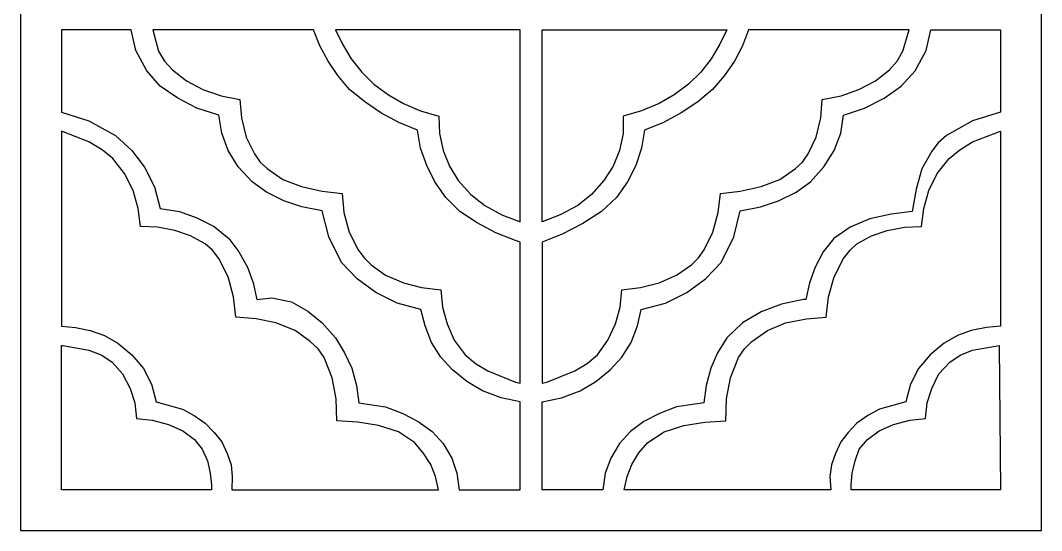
# Model space of a CAD drawing. Header units: centimetres. Extents: x 11.7 to 32.8, y 1.7 to 11.9.
# Drawn here: x 22.69 to 32.81, y 1.74 to 6.79 of the extents above; entities that cross this region are included whole.
import ezdxf

# ---------------------------------------------------------------- set-up
doc = ezdxf.new("R2010")
doc.units = ezdxf.units.CM
doc.header["$MEASUREMENT"] = 0

msp = doc.modelspace()

# ---------------------------------------------------------------- linework, layer by layer
at = {"color": 242}
for points, knots in [([(22.6864, 11.85881), (22.6864, 11.85881), (32.809, 11.85881), (32.809, 11.85881), (32.809, 11.85881), (32.809, 11.85881), (32.809, 1.73621), (32.809, 1.73621), (32.809, 1.73621), (32.809, 1.73621), (22.6864, 1.73621), (22.6864, 1.73621), (22.6864, 1.73621), (22.6864, 1.73621), (22.6864, 11.85881), (22.6864, 11.85881)], [0, 0, 0, 0, 0.2, 0.2, 0.2, 0.2, 0.4, 0.4, 0.4, 0.4, 0.6, 0.6, 0.6, 0.6, 1, 1, 1, 1]), ([(23.78556, 6.70258), (23.78556, 6.70258), (23.83158, 6.49536), (23.83158, 6.49536), (23.83158, 6.49536), (23.83158, 6.49536), (23.94093, 6.29398), (23.94093, 6.29398), (23.94093, 6.29398), (23.94093, 6.29398), (24.07327, 6.14437), (24.07327, 6.14437), (24.07327, 6.14437), (24.07327, 6.14437), (24.24594, 6.0235), (24.24594, 6.0235), (24.24594, 6.0235), (24.24594, 6.0235), (24.43586, 5.92565), (24.43586, 5.92565), (24.43586, 5.92565), (24.43586, 5.92565), (24.65451, 5.8566), (24.65451, 5.8566), (24.65451, 5.8566), (24.65451, 5.8566), (24.68329, 5.67818), (24.68329, 5.67818), (24.68329, 5.67818), (24.68329, 5.67818), (24.7466, 5.50559), (24.7466, 5.50559), (24.7466, 5.50559), (24.7466, 5.50559), (24.84445, 5.34445), (24.84445, 5.34445), (24.84445, 5.34445), (24.84445, 5.34445), (24.98252, 5.1948), (24.98252, 5.1948), (24.98252, 5.1948), (24.98252, 5.1948), (25.12639, 5.09125), (25.12639, 5.09125), (25.12639, 5.09125), (25.12639, 5.09125), (25.29904, 5.00492), (25.29904, 5.00492), (25.29904, 5.00492), (25.29904, 5.00492), (25.47747, 4.94737), (25.47747, 4.94737), (25.47747, 4.94737), (25.47747, 4.94737), (25.67884, 4.90708), (25.67884, 4.90708), (25.67884, 4.90708), (25.67884, 4.90708), (25.74215, 4.6481), (25.74215, 4.6481), (25.74215, 4.6481), (25.74215, 4.6481), (25.86878, 4.39487), (25.86878, 4.39487), (25.86878, 4.39487), (25.86878, 4.39487), (26.02414, 4.23374), (26.02414, 4.23374), (26.02414, 4.23374), (26.02414, 4.23374), (26.20831, 4.09566), (26.20831, 4.09566), (26.20831, 4.09566), (26.20831, 4.09566), (26.42124, 3.99204), (26.42124, 3.99204), (26.42124, 3.99204), (26.42124, 3.99204), (26.65718, 3.92877), (26.65718, 3.92877), (26.65718, 3.92877), (26.65718, 3.92877), (26.69749, 3.76762), (26.69749, 3.76762), (26.69749, 3.76762), (26.69749, 3.76762), (26.76078, 3.60074), (26.76078, 3.60074), (26.76078, 3.60074), (26.76078, 3.60074), (26.85286, 3.45688), (26.85286, 3.45688), (26.85286, 3.45688), (26.85286, 3.45688), (26.96792, 3.33031), (26.96792, 3.33031), (26.96792, 3.33031), (26.96792, 3.33031), (27.11178, 3.21518), (27.11178, 3.21518), (27.11178, 3.21518), (27.11178, 3.21518), (27.26716, 3.12308), (27.26716, 3.12308), (27.26716, 3.12308), (27.26716, 3.12308), (27.45132, 3.05405), (27.45132, 3.05405), (27.45132, 3.05405), (27.45132, 3.05405), (27.64125, 3.01379), (27.64125, 3.01379), (27.64125, 3.01379), (27.64125, 3.01379), (27.64125, 2.13903), (27.64125, 2.13903), (27.64125, 2.13903), (27.64125, 2.13903), (27.03698, 2.13903), (27.03698, 2.13903), (27.03698, 2.13903), (27.03698, 2.13903), (27.01398, 2.3059), (27.01398, 2.3059), (27.01398, 2.3059), (27.01398, 2.3059), (26.96215, 2.45557), (26.96215, 2.45557), (26.96215, 2.45557), (26.96215, 2.45557), (26.87584, 2.59943), (26.87584, 2.59943), (26.87584, 2.59943), (26.87584, 2.59943), (26.76654, 2.72025), (26.76654, 2.72025), (26.76654, 2.72025), (26.76654, 2.72025), (26.62837, 2.81813), (26.62837, 2.81813), (26.62837, 2.81813), (26.62837, 2.81813), (26.47875, 2.8987), (26.47875, 2.8987), (26.47875, 2.8987), (26.47875, 2.8987), (26.30611, 2.96195), (26.30611, 2.96195), (26.30611, 2.96195), (26.30611, 2.96195), (26.12774, 2.99074), (26.12774, 2.99074), (26.12774, 2.99074), (26.12774, 2.99074), (26.04145, 3.00226), (26.04145, 3.00226), (26.04145, 3.00226), (26.04145, 3.00226), (26.01843, 3.17492), (26.01843, 3.17492), (26.01843, 3.17492), (26.01843, 3.17492), (25.97238, 3.34753), (25.97238, 3.34753), (25.97238, 3.34753), (25.97238, 3.34753), (25.89756, 3.49719), (25.89756, 3.49719), (25.89756, 3.49719), (25.89756, 3.49719), (25.81123, 3.64681), (25.81123, 3.64681), (25.81123, 3.64681), (25.81123, 3.64681), (25.67884, 3.79641), (25.67884, 3.79641), (25.67884, 3.79641), (25.67884, 3.79641), (25.53501, 3.91148), (25.53501, 3.91148), (25.53501, 3.91148), (25.53501, 3.91148), (25.37388, 4.00356), (25.37388, 4.00356), (25.37388, 4.00356), (25.37388, 4.00356), (25.17819, 4.04388), (25.17819, 4.04388), (25.17819, 4.04388), (25.17819, 4.04388), (25.02857, 4.02659), (25.02857, 4.02659), (25.02857, 4.02659), (25.02857, 4.02659), (24.99407, 4.19348), (24.99407, 4.19348), (24.99407, 4.19348), (24.99407, 4.19348), (24.93649, 4.34885), (24.93649, 4.34885), (24.93649, 4.34885), (24.93649, 4.34885), (24.8502, 4.49849), (24.8502, 4.49849), (24.8502, 4.49849), (24.8502, 4.49849), (24.75236, 4.63083), (24.75236, 4.63083), (24.75236, 4.63083), (24.75236, 4.63083), (24.6085, 4.75169), (24.6085, 4.75169), (24.6085, 4.75169), (24.6085, 4.75169), (24.43586, 4.83801), (24.43586, 4.83801), (24.43586, 4.83801), (24.43586, 4.83801), (24.26321, 4.90133), (24.26321, 4.90133), (24.26321, 4.90133), (24.26321, 4.90133), (24.07327, 4.93011), (24.07327, 4.93011), (24.07327, 4.93011), (24.07327, 4.93011), (24.01574, 5.14302), (24.01574, 5.14302), (24.01574, 5.14302), (24.01574, 5.14302), (23.91791, 5.33871), (23.91791, 5.33871), (23.91791, 5.33871), (23.91791, 5.33871), (23.79132, 5.50559), (23.79132, 5.50559), (23.79132, 5.50559), (23.79132, 5.50559), (23.63021, 5.65521), (23.63021, 5.65521), (23.63021, 5.65521), (23.63021, 5.65521), (23.36546, 5.79905), (23.36546, 5.79905), (23.36546, 5.79905), (23.36546, 5.79905), (23.09496, 5.88537), (23.09496, 5.88537), (23.09496, 5.88537), (23.09496, 5.88537), (23.09496, 6.70258), (23.09496, 6.70258), (23.09496, 6.70258), (23.09496, 6.70258), (23.78556, 6.70258), (23.78556, 6.70258)], [0, 0, 0, 0, 0.01538462, 0.01538462, 0.01538462, 0.01538462, 0.03076923, 0.03076923, 0.03076923, 0.03076923, 0.04615385, 0.04615385, 0.04615385, 0.04615385, 0.06153846, 0.06153846, 0.06153846, 0.06153846, 0.07692308, 0.07692308, 0.07692308, 0.07692308, 0.09230769, 0.09230769, 0.09230769, 0.09230769, 0.10769231, 0.10769231, 0.10769231, 0.10769231, 0.12307692, 0.12307692, 0.12307692, 0.12307692, 0.13846154, 0.13846154, 0.13846154, 0.13846154, 0.15384615, 0.15384615, 0.15384615, 0.15384615, 0.16923077, 0.16923077, 0.16923077, 0.16923077, 0.18461538, 0.18461538, 0.18461538, 0.18461538, 0.2, 0.2, 0.2, 0.2, 0.21538462, 0.21538462, 0.21538462, 0.21538462, 0.23076923, 0.23076923, 0.23076923, 0.23076923, 0.24615385, 0.24615385, 0.24615385, 0.24615385, 0.26153846, 0.26153846, 0.26153846, 0.26153846, 0.27692308, 0.27692308, 0.27692308, 0.27692308, 0.29230769, 0.29230769, 0.29230769, 0.29230769, 0.30769231, 0.30769231, 0.30769231, 0.30769231, 0.32307692, 0.32307692, 0.32307692, 0.32307692, 0.33846154, 0.33846154, 0.33846154, 0.33846154, 0.35384615, 0.35384615, 0.35384615, 0.35384615, 0.36923077, 0.36923077, 0.36923077, 0.36923077, 0.38461538, 0.38461538, 0.38461538, 0.38461538, 0.4, 0.4, 0.4, 0.4, 0.41538462, 0.41538462, 0.41538462, 0.41538462, 0.43076923, 0.43076923, 0.43076923, 0.43076923, 0.44615385, 0.44615385, 0.44615385, 0.44615385, 0.46153846, 0.46153846, 0.46153846, 0.46153846, 0.47692308, 0.47692308, 0.47692308, 0.47692308, 0.49230769, 0.49230769, 0.49230769, 0.49230769, 0.50769231, 0.50769231, 0.50769231, 0.50769231, 0.52307692, 0.52307692, 0.52307692, 0.52307692, 0.53846154, 0.53846154, 0.53846154, 0.53846154, 0.55384615, 0.55384615, 0.55384615, 0.55384615, 0.56923077, 0.56923077, 0.56923077, 0.56923077, 0.58461538, 0.58461538, 0.58461538, 0.58461538, 0.6, 0.6, 0.6, 0.6, 0.61538462, 0.61538462, 0.61538462, 0.61538462, 0.63076923, 0.63076923, 0.63076923, 0.63076923, 0.64615385, 0.64615385, 0.64615385, 0.64615385, 0.66153846, 0.66153846, 0.66153846, 0.66153846, 0.67692308, 0.67692308, 0.67692308, 0.67692308, 0.69230769, 0.69230769, 0.69230769, 0.69230769, 0.70769231, 0.70769231, 0.70769231, 0.70769231, 0.72307692, 0.72307692, 0.72307692, 0.72307692, 0.73846154, 0.73846154, 0.73846154, 0.73846154, 0.75384615, 0.75384615, 0.75384615, 0.75384615, 0.76923077, 0.76923077, 0.76923077, 0.76923077, 0.78461538, 0.78461538, 0.78461538, 0.78461538, 0.8, 0.8, 0.8, 0.8, 0.81538462, 0.81538462, 0.81538462, 0.81538462, 0.83076923, 0.83076923, 0.83076923, 0.83076923, 0.84615385, 0.84615385, 0.84615385, 0.84615385, 0.86153846, 0.86153846, 0.86153846, 0.86153846, 0.87692308, 0.87692308, 0.87692308, 0.87692308, 0.89230769, 0.89230769, 0.89230769, 0.89230769, 0.90769231, 0.90769231, 0.90769231, 0.90769231, 0.92307692, 0.92307692, 0.92307692, 0.92307692, 0.93846154, 0.93846154, 0.93846154, 0.93846154, 0.95384615, 0.95384615, 0.95384615, 0.95384615, 0.96923077, 0.96923077, 0.96923077, 0.96923077, 1, 1, 1, 1]), ([(23.99848, 6.70258), (23.99848, 6.70258), (25.59252, 6.70258), (25.59252, 6.70258), (25.59252, 6.70258), (25.59252, 6.70258), (25.65586, 6.54144), (25.65586, 6.54144), (25.65586, 6.54144), (25.65586, 6.54144), (25.73642, 6.39182), (25.73642, 6.39182), (25.73642, 6.39182), (25.73642, 6.39182), (25.83422, 6.2479), (25.83422, 6.2479), (25.83422, 6.2479), (25.83422, 6.2479), (25.94936, 6.10983), (25.94936, 6.10983), (25.94936, 6.10983), (25.94936, 6.10983), (26.09897, 5.98897), (26.09897, 5.98897), (26.09897, 5.98897), (26.09897, 5.98897), (26.26011, 5.87962), (26.26011, 5.87962), (26.26011, 5.87962), (26.26011, 5.87962), (26.43851, 5.7818), (26.43851, 5.7818), (26.43851, 5.7818), (26.43851, 5.7818), (26.62265, 5.70699), (26.62265, 5.70699), (26.62265, 5.70699), (26.62265, 5.70699), (26.65142, 5.52857), (26.65142, 5.52857), (26.65142, 5.52857), (26.65142, 5.52857), (26.71469, 5.35593), (26.71469, 5.35593), (26.71469, 5.35593), (26.71469, 5.35593), (26.79529, 5.1948), (26.79529, 5.1948), (26.79529, 5.1948), (26.79529, 5.1948), (26.90461, 5.03941), (26.90461, 5.03941), (26.90461, 5.03941), (26.90461, 5.03941), (27.04272, 4.90133), (27.04272, 4.90133), (27.04272, 4.90133), (27.04272, 4.90133), (27.21537, 4.78623), (27.21537, 4.78623), (27.21537, 4.78623), (27.21537, 4.78623), (27.39953, 4.68841), (27.39953, 4.68841), (27.39953, 4.68841), (27.39953, 4.68841), (27.59517, 4.61361), (27.59517, 4.61361), (27.59517, 4.61361), (27.59517, 4.61361), (27.64125, 4.59631), (27.64125, 4.59631), (27.64125, 4.59631), (27.64125, 4.59631), (27.64125, 3.1979), (27.64125, 3.1979), (27.64125, 3.1979), (27.64125, 3.1979), (27.59517, 3.20943), (27.59517, 3.20943), (27.59517, 3.20943), (27.59517, 3.20943), (27.31898, 3.31877), (27.31898, 3.31877), (27.31898, 3.31877), (27.31898, 3.31877), (27.19809, 3.39359), (27.19809, 3.39359), (27.19809, 3.39359), (27.19809, 3.39359), (27.09456, 3.4799), (27.09456, 3.4799), (27.09456, 3.4799), (27.09456, 3.4799), (26.98518, 3.62379), (26.98518, 3.62379), (26.98518, 3.62379), (26.98518, 3.62379), (26.91613, 3.78488), (26.91613, 3.78488), (26.91613, 3.78488), (26.91613, 3.78488), (26.87009, 3.95178), (26.87009, 3.95178), (26.87009, 3.95178), (26.87009, 3.95178), (26.85286, 4.12445), (26.85286, 4.12445), (26.85286, 4.12445), (26.85286, 4.12445), (26.66292, 4.14744), (26.66292, 4.14744), (26.66292, 4.14744), (26.66292, 4.14744), (26.48452, 4.19348), (26.48452, 4.19348), (26.48452, 4.19348), (26.48452, 4.19348), (26.30611, 4.26829), (26.30611, 4.26829), (26.30611, 4.26829), (26.30611, 4.26829), (26.16224, 4.37191), (26.16224, 4.37191), (26.16224, 4.37191), (26.16224, 4.37191), (26.09321, 4.44094), (26.09321, 4.44094), (26.09321, 4.44094), (26.09321, 4.44094), (26.03568, 4.52151), (26.03568, 4.52151), (26.03568, 4.52151), (26.03568, 4.52151), (25.94356, 4.69418), (25.94356, 4.69418), (25.94356, 4.69418), (25.94356, 4.69418), (25.8918, 4.88979), (25.8918, 4.88979), (25.8918, 4.88979), (25.8918, 4.88979), (25.87455, 5.07973), (25.87455, 5.07973), (25.87455, 5.07973), (25.87455, 5.07973), (25.67884, 5.10276), (25.67884, 5.10276), (25.67884, 5.10276), (25.67884, 5.10276), (25.4717, 5.14878), (25.4717, 5.14878), (25.4717, 5.14878), (25.4717, 5.14878), (25.28755, 5.21782), (25.28755, 5.21782), (25.28755, 5.21782), (25.28755, 5.21782), (25.13217, 5.3272), (25.13217, 5.3272), (25.13217, 5.3272), (25.13217, 5.3272), (25.06309, 5.39048), (25.06309, 5.39048), (25.06309, 5.39048), (25.06309, 5.39048), (25.00559, 5.47105), (25.00559, 5.47105), (25.00559, 5.47105), (25.00559, 5.47105), (24.92501, 5.63791), (24.92501, 5.63791), (24.92501, 5.63791), (24.92501, 5.63791), (24.87896, 5.82787), (24.87896, 5.82787), (24.87896, 5.82787), (24.87896, 5.82787), (24.86167, 6.01196), (24.86167, 6.01196), (24.86167, 6.01196), (24.86167, 6.01196), (24.67757, 6.04652), (24.67757, 6.04652), (24.67757, 6.04652), (24.67757, 6.04652), (24.49341, 6.10983), (24.49341, 6.10983), (24.49341, 6.10983), (24.49341, 6.10983), (24.33224, 6.19612), (24.33224, 6.19612), (24.33224, 6.19612), (24.33224, 6.19612), (24.19417, 6.3055), (24.19417, 6.3055), (24.19417, 6.3055), (24.19417, 6.3055), (24.1136, 6.39182), (24.1136, 6.39182), (24.1136, 6.39182), (24.1136, 6.39182), (24.05602, 6.4896), (24.05602, 6.4896), (24.05602, 6.4896), (24.05602, 6.4896), (23.99848, 6.70258), (23.99848, 6.70258)], [0, 0, 0, 0, 0.01886792, 0.01886792, 0.01886792, 0.01886792, 0.03773585, 0.03773585, 0.03773585, 0.03773585, 0.05660377, 0.05660377, 0.05660377, 0.05660377, 0.0754717, 0.0754717, 0.0754717, 0.0754717, 0.09433962, 0.09433962, 0.09433962, 0.09433962, 0.11320755, 0.11320755, 0.11320755, 0.11320755, 0.13207547, 0.13207547, 0.13207547, 0.13207547, 0.1509434, 0.1509434, 0.1509434, 0.1509434, 0.16981132, 0.16981132, 0.16981132, 0.16981132, 0.18867925, 0.18867925, 0.18867925, 0.18867925, 0.20754717, 0.20754717, 0.20754717, 0.20754717, 0.22641509, 0.22641509, 0.22641509, 0.22641509, 0.24528302, 0.24528302, 0.24528302, 0.24528302, 0.26415094, 0.26415094, 0.26415094, 0.26415094, 0.28301887, 0.28301887, 0.28301887, 0.28301887, 0.30188679, 0.30188679, 0.30188679, 0.30188679, 0.32075472, 0.32075472, 0.32075472, 0.32075472, 0.33962264, 0.33962264, 0.33962264, 0.33962264, 0.35849057, 0.35849057, 0.35849057, 0.35849057, 0.37735849, 0.37735849, 0.37735849, 0.37735849, 0.39622642, 0.39622642, 0.39622642, 0.39622642, 0.41509434, 0.41509434, 0.41509434, 0.41509434, 0.43396226, 0.43396226, 0.43396226, 0.43396226, 0.45283019, 0.45283019, 0.45283019, 0.45283019, 0.47169811, 0.47169811, 0.47169811, 0.47169811, 0.49056604, 0.49056604, 0.49056604, 0.49056604, 0.50943396, 0.50943396, 0.50943396, 0.50943396, 0.52830189, 0.52830189, 0.52830189, 0.52830189, 0.54716981, 0.54716981, 0.54716981, 0.54716981, 0.56603774, 0.56603774, 0.56603774, 0.56603774, 0.58490566, 0.58490566, 0.58490566, 0.58490566, 0.60377358, 0.60377358, 0.60377358, 0.60377358, 0.62264151, 0.62264151, 0.62264151, 0.62264151, 0.64150943, 0.64150943, 0.64150943, 0.64150943, 0.66037736, 0.66037736, 0.66037736, 0.66037736, 0.67924528, 0.67924528, 0.67924528, 0.67924528, 0.69811321, 0.69811321, 0.69811321, 0.69811321, 0.71698113, 0.71698113, 0.71698113, 0.71698113, 0.73584906, 0.73584906, 0.73584906, 0.73584906, 0.75471698, 0.75471698, 0.75471698, 0.75471698, 0.77358491, 0.77358491, 0.77358491, 0.77358491, 0.79245283, 0.79245283, 0.79245283, 0.79245283, 0.81132075, 0.81132075, 0.81132075, 0.81132075, 0.83018868, 0.83018868, 0.83018868, 0.83018868, 0.8490566, 0.8490566, 0.8490566, 0.8490566, 0.86792453, 0.86792453, 0.86792453, 0.86792453, 0.88679245, 0.88679245, 0.88679245, 0.88679245, 0.90566038, 0.90566038, 0.90566038, 0.90566038, 0.9245283, 0.9245283, 0.9245283, 0.9245283, 0.94339623, 0.94339623, 0.94339623, 0.94339623, 0.96226415, 0.96226415, 0.96226415, 0.96226415, 1, 1, 1, 1]), ([(27.64125, 4.79772), (27.64125, 4.79772), (27.4571, 4.86681), (27.4571, 4.86681), (27.4571, 4.86681), (27.4571, 4.86681), (27.29019, 4.95884), (27.29019, 4.95884), (27.29019, 4.95884), (27.29019, 4.95884), (27.15207, 5.06824), (27.15207, 5.06824), (27.15207, 5.06824), (27.15207, 5.06824), (27.02547, 5.20629), (27.02547, 5.20629), (27.02547, 5.20629), (27.02547, 5.20629), (26.93916, 5.3502), (26.93916, 5.3502), (26.93916, 5.3502), (26.93916, 5.3502), (26.87584, 5.50559), (26.87584, 5.50559), (26.87584, 5.50559), (26.87584, 5.50559), (26.84134, 5.67246), (26.84134, 5.67246), (26.84134, 5.67246), (26.84134, 5.67246), (26.83556, 5.8451), (26.83556, 5.8451), (26.83556, 5.8451), (26.83556, 5.8451), (26.65142, 5.89691), (26.65142, 5.89691), (26.65142, 5.89691), (26.65142, 5.89691), (26.48452, 5.97172), (26.48452, 5.97172), (26.48452, 5.97172), (26.48452, 5.97172), (26.33491, 6.05805), (26.33491, 6.05805), (26.33491, 6.05805), (26.33491, 6.05805), (26.19105, 6.16159), (26.19105, 6.16159), (26.19105, 6.16159), (26.19105, 6.16159), (26.07016, 6.28245), (26.07016, 6.28245), (26.07016, 6.28245), (26.07016, 6.28245), (25.96663, 6.41478), (25.96663, 6.41478), (25.96663, 6.41478), (25.96663, 6.41478), (25.88029, 6.55867), (25.88029, 6.55867), (25.88029, 6.55867), (25.88029, 6.55867), (25.81123, 6.70258), (25.81123, 6.70258), (25.81123, 6.70258), (25.81123, 6.70258), (27.64125, 6.70258), (27.64125, 6.70258), (27.64125, 6.70258), (27.64125, 6.70258), (27.64125, 4.79772), (27.64125, 4.79772)], [0, 0, 0, 0, 0.05263158, 0.05263158, 0.05263158, 0.05263158, 0.10526316, 0.10526316, 0.10526316, 0.10526316, 0.15789474, 0.15789474, 0.15789474, 0.15789474, 0.21052632, 0.21052632, 0.21052632, 0.21052632, 0.26315789, 0.26315789, 0.26315789, 0.26315789, 0.31578947, 0.31578947, 0.31578947, 0.31578947, 0.36842105, 0.36842105, 0.36842105, 0.36842105, 0.42105263, 0.42105263, 0.42105263, 0.42105263, 0.47368421, 0.47368421, 0.47368421, 0.47368421, 0.52631579, 0.52631579, 0.52631579, 0.52631579, 0.57894737, 0.57894737, 0.57894737, 0.57894737, 0.63157895, 0.63157895, 0.63157895, 0.63157895, 0.68421053, 0.68421053, 0.68421053, 0.68421053, 0.73684211, 0.73684211, 0.73684211, 0.73684211, 0.78947368, 0.78947368, 0.78947368, 0.78947368, 0.84210526, 0.84210526, 0.84210526, 0.84210526, 0.89473684, 0.89473684, 0.89473684, 0.89473684, 1, 1, 1, 1]), ([(27.90597, 3.20943), (27.90597, 3.20943), (27.85992, 3.1979), (27.85992, 3.1979), (27.85992, 3.1979), (27.85992, 3.1979), (27.85992, 4.59631), (27.85992, 4.59631), (27.85992, 4.59631), (27.85992, 4.59631), (28.05561, 4.6769), (28.05561, 4.6769), (28.05561, 4.6769), (28.05561, 4.6769), (28.26276, 4.7805), (28.26276, 4.7805), (28.26276, 4.7805), (28.26276, 4.7805), (28.44691, 4.90133), (28.44691, 4.90133), (28.44691, 4.90133), (28.44691, 4.90133), (28.59651, 5.03941), (28.59651, 5.03941), (28.59651, 5.03941), (28.59651, 5.03941), (28.70589, 5.1948), (28.70589, 5.1948), (28.70589, 5.1948), (28.70589, 5.1948), (28.78645, 5.35593), (28.78645, 5.35593), (28.78645, 5.35593), (28.78645, 5.35593), (28.84398, 5.52857), (28.84398, 5.52857), (28.84398, 5.52857), (28.84398, 5.52857), (28.87274, 5.70699), (28.87274, 5.70699), (28.87274, 5.70699), (28.87274, 5.70699), (29.06265, 5.7818), (29.06265, 5.7818), (29.06265, 5.7818), (29.06265, 5.7818), (29.23529, 5.87962), (29.23529, 5.87962), (29.23529, 5.87962), (29.23529, 5.87962), (29.40219, 5.98897), (29.40219, 5.98897), (29.40219, 5.98897), (29.40219, 5.98897), (29.54604, 6.10983), (29.54604, 6.10983), (29.54604, 6.10983), (29.54604, 6.10983), (29.66693, 6.2479), (29.66693, 6.2479), (29.66693, 6.2479), (29.66693, 6.2479), (29.76471, 6.39182), (29.76471, 6.39182), (29.76471, 6.39182), (29.76471, 6.39182), (29.84527, 6.54144), (29.84527, 6.54144), (29.84527, 6.54144), (29.84527, 6.54144), (29.90288, 6.70258), (29.90288, 6.70258), (29.90288, 6.70258), (29.90288, 6.70258), (31.49692, 6.70258), (31.49692, 6.70258), (31.49692, 6.70258), (31.49692, 6.70258), (31.43362, 6.4896), (31.43362, 6.4896), (31.43362, 6.4896), (31.43362, 6.4896), (31.37604, 6.39182), (31.37604, 6.39182), (31.37604, 6.39182), (31.37604, 6.39182), (31.30123, 6.3055), (31.30123, 6.3055), (31.30123, 6.3055), (31.30123, 6.3055), (31.16312, 6.19612), (31.16312, 6.19612), (31.16312, 6.19612), (31.16312, 6.19612), (30.99625, 6.10983), (30.99625, 6.10983), (30.99625, 6.10983), (30.99625, 6.10983), (30.8236, 6.04652), (30.8236, 6.04652), (30.8236, 6.04652), (30.8236, 6.04652), (30.63373, 6.01196), (30.63373, 6.01196), (30.63373, 6.01196), (30.63373, 6.01196), (30.62222, 5.82787), (30.62222, 5.82787), (30.62222, 5.82787), (30.62222, 5.82787), (30.57613, 5.63791), (30.57613, 5.63791), (30.57613, 5.63791), (30.57613, 5.63791), (30.49557, 5.47105), (30.49557, 5.47105), (30.49557, 5.47105), (30.49557, 5.47105), (30.43805, 5.39048), (30.43805, 5.39048), (30.43805, 5.39048), (30.43805, 5.39048), (30.36901, 5.3272), (30.36901, 5.3272), (30.36901, 5.3272), (30.36901, 5.3272), (30.21361, 5.21782), (30.21361, 5.21782), (30.21361, 5.21782), (30.21361, 5.21782), (30.02947, 5.14878), (30.02947, 5.14878), (30.02947, 5.14878), (30.02947, 5.14878), (29.82232, 5.10276), (29.82232, 5.10276), (29.82232, 5.10276), (29.82232, 5.10276), (29.62662, 5.07973), (29.62662, 5.07973), (29.62662, 5.07973), (29.62662, 5.07973), (29.6036, 4.88979), (29.6036, 4.88979), (29.6036, 4.88979), (29.6036, 4.88979), (29.55184, 4.69418), (29.55184, 4.69418), (29.55184, 4.69418), (29.55184, 4.69418), (29.46548, 4.52151), (29.46548, 4.52151), (29.46548, 4.52151), (29.46548, 4.52151), (29.40796, 4.44094), (29.40796, 4.44094), (29.40796, 4.44094), (29.40796, 4.44094), (29.33892, 4.37191), (29.33892, 4.37191), (29.33892, 4.37191), (29.33892, 4.37191), (29.18928, 4.26829), (29.18928, 4.26829), (29.18928, 4.26829), (29.18928, 4.26829), (29.01664, 4.19348), (29.01664, 4.19348), (29.01664, 4.19348), (29.01664, 4.19348), (28.83248, 4.14744), (28.83248, 4.14744), (28.83248, 4.14744), (28.83248, 4.14744), (28.6483, 4.12445), (28.6483, 4.12445), (28.6483, 4.12445), (28.6483, 4.12445), (28.63105, 3.95178), (28.63105, 3.95178), (28.63105, 3.95178), (28.63105, 3.95178), (28.58502, 3.78488), (28.58502, 3.78488), (28.58502, 3.78488), (28.58502, 3.78488), (28.51019, 3.62379), (28.51019, 3.62379), (28.51019, 3.62379), (28.51019, 3.62379), (28.4066, 3.4799), (28.4066, 3.4799), (28.4066, 3.4799), (28.4066, 3.4799), (28.30307, 3.39359), (28.30307, 3.39359), (28.30307, 3.39359), (28.30307, 3.39359), (28.18219, 3.31877), (28.18219, 3.31877), (28.18219, 3.31877), (28.18219, 3.31877), (27.90597, 3.20943), (27.90597, 3.20943)], [0, 0, 0, 0, 0.01923077, 0.01923077, 0.01923077, 0.01923077, 0.03846154, 0.03846154, 0.03846154, 0.03846154, 0.05769231, 0.05769231, 0.05769231, 0.05769231, 0.07692308, 0.07692308, 0.07692308, 0.07692308, 0.09615385, 0.09615385, 0.09615385, 0.09615385, 0.11538462, 0.11538462, 0.11538462, 0.11538462, 0.13461538, 0.13461538, 0.13461538, 0.13461538, 0.15384615, 0.15384615, 0.15384615, 0.15384615, 0.17307692, 0.17307692, 0.17307692, 0.17307692, 0.19230769, 0.19230769, 0.19230769, 0.19230769, 0.21153846, 0.21153846, 0.21153846, 0.21153846, 0.23076923, 0.23076923, 0.23076923, 0.23076923, 0.25, 0.25, 0.25, 0.25, 0.26923077, 0.26923077, 0.26923077, 0.26923077, 0.28846154, 0.28846154, 0.28846154, 0.28846154, 0.30769231, 0.30769231, 0.30769231, 0.30769231, 0.32692308, 0.32692308, 0.32692308, 0.32692308, 0.34615385, 0.34615385, 0.34615385, 0.34615385, 0.36538462, 0.36538462, 0.36538462, 0.36538462, 0.38461538, 0.38461538, 0.38461538, 0.38461538, 0.40384615, 0.40384615, 0.40384615, 0.40384615, 0.42307692, 0.42307692, 0.42307692, 0.42307692, 0.44230769, 0.44230769, 0.44230769, 0.44230769, 0.46153846, 0.46153846, 0.46153846, 0.46153846, 0.48076923, 0.48076923, 0.48076923, 0.48076923, 0.5, 0.5, 0.5, 0.5, 0.51923077, 0.51923077, 0.51923077, 0.51923077, 0.53846154, 0.53846154, 0.53846154, 0.53846154, 0.55769231, 0.55769231, 0.55769231, 0.55769231, 0.57692308, 0.57692308, 0.57692308, 0.57692308, 0.59615385, 0.59615385, 0.59615385, 0.59615385, 0.61538462, 0.61538462, 0.61538462, 0.61538462, 0.63461538, 0.63461538, 0.63461538, 0.63461538, 0.65384615, 0.65384615, 0.65384615, 0.65384615, 0.67307692, 0.67307692, 0.67307692, 0.67307692, 0.69230769, 0.69230769, 0.69230769, 0.69230769, 0.71153846, 0.71153846, 0.71153846, 0.71153846, 0.73076923, 0.73076923, 0.73076923, 0.73076923, 0.75, 0.75, 0.75, 0.75, 0.76923077, 0.76923077, 0.76923077, 0.76923077, 0.78846154, 0.78846154, 0.78846154, 0.78846154, 0.80769231, 0.80769231, 0.80769231, 0.80769231, 0.82692308, 0.82692308, 0.82692308, 0.82692308, 0.84615385, 0.84615385, 0.84615385, 0.84615385, 0.86538462, 0.86538462, 0.86538462, 0.86538462, 0.88461538, 0.88461538, 0.88461538, 0.88461538, 0.90384615, 0.90384615, 0.90384615, 0.90384615, 0.92307692, 0.92307692, 0.92307692, 0.92307692, 0.94230769, 0.94230769, 0.94230769, 0.94230769, 0.96153846, 0.96153846, 0.96153846, 0.96153846, 1, 1, 1, 1]), ([(30.47259, 4.02659), (30.47259, 4.02659), (30.50709, 4.19348), (30.50709, 4.19348), (30.50709, 4.19348), (30.50709, 4.19348), (30.56462, 4.34885), (30.56462, 4.34885), (30.56462, 4.34885), (30.56462, 4.34885), (30.6452, 4.49849), (30.6452, 4.49849), (30.6452, 4.49849), (30.6452, 4.49849), (30.7488, 4.63083), (30.7488, 4.63083), (30.7488, 4.63083), (30.7488, 4.63083), (30.90993, 4.74595), (30.90993, 4.74595), (30.90993, 4.74595), (30.90993, 4.74595), (31.10563, 4.82651), (31.10563, 4.82651), (31.10563, 4.82651), (31.10563, 4.82651), (31.31853, 4.87254), (31.31853, 4.87254), (31.31853, 4.87254), (31.31853, 4.87254), (31.52568, 4.90133), (31.52568, 4.90133), (31.52568, 4.90133), (31.52568, 4.90133), (31.56597, 5.11999), (31.56597, 5.11999), (31.56597, 5.11999), (31.56597, 5.11999), (31.62351, 5.32142), (31.62351, 5.32142), (31.62351, 5.32142), (31.62351, 5.32142), (31.72137, 5.49984), (31.72137, 5.49984), (31.72137, 5.49984), (31.72137, 5.49984), (31.78464, 5.58039), (31.78464, 5.58039), (31.78464, 5.58039), (31.78464, 5.58039), (31.86519, 5.65521), (31.86519, 5.65521), (31.86519, 5.65521), (31.86519, 5.65521), (32.12421, 5.79905), (32.12421, 5.79905), (32.12421, 5.79905), (32.12421, 5.79905), (32.40044, 5.88537), (32.40044, 5.88537), (32.40044, 5.88537), (32.40044, 5.88537), (32.40044, 6.70258), (32.40044, 6.70258), (32.40044, 6.70258), (32.40044, 6.70258), (31.70984, 6.70258), (31.70984, 6.70258), (31.70984, 6.70258), (31.70984, 6.70258), (31.66381, 6.49536), (31.66381, 6.49536), (31.66381, 6.49536), (31.66381, 6.49536), (31.55447, 6.29398), (31.55447, 6.29398), (31.55447, 6.29398), (31.55447, 6.29398), (31.41635, 6.14437), (31.41635, 6.14437), (31.41635, 6.14437), (31.41635, 6.14437), (31.24946, 6.0235), (31.24946, 6.0235), (31.24946, 6.0235), (31.24946, 6.0235), (31.05377, 5.92565), (31.05377, 5.92565), (31.05377, 5.92565), (31.05377, 5.92565), (30.84662, 5.8566), (30.84662, 5.8566), (30.84662, 5.8566), (30.84662, 5.8566), (30.81783, 5.67818), (30.81783, 5.67818), (30.81783, 5.67818), (30.81783, 5.67818), (30.75458, 5.50559), (30.75458, 5.50559), (30.75458, 5.50559), (30.75458, 5.50559), (30.65095, 5.34445), (30.65095, 5.34445), (30.65095, 5.34445), (30.65095, 5.34445), (30.51862, 5.1948), (30.51862, 5.1948), (30.51862, 5.1948), (30.51862, 5.1948), (30.37476, 5.09125), (30.37476, 5.09125), (30.37476, 5.09125), (30.37476, 5.09125), (30.20209, 5.00492), (30.20209, 5.00492), (30.20209, 5.00492), (30.20209, 5.00492), (30.0237, 4.94737), (30.0237, 4.94737), (30.0237, 4.94737), (30.0237, 4.94737), (29.82232, 4.90708), (29.82232, 4.90708), (29.82232, 4.90708), (29.82232, 4.90708), (29.75898, 4.6481), (29.75898, 4.6481), (29.75898, 4.6481), (29.75898, 4.6481), (29.63239, 4.39487), (29.63239, 4.39487), (29.63239, 4.39487), (29.63239, 4.39487), (29.47697, 4.23374), (29.47697, 4.23374), (29.47697, 4.23374), (29.47697, 4.23374), (29.29282, 4.09566), (29.29282, 4.09566), (29.29282, 4.09566), (29.29282, 4.09566), (29.07992, 3.99204), (29.07992, 3.99204), (29.07992, 3.99204), (29.07992, 3.99204), (28.83822, 3.92877), (28.83822, 3.92877), (28.83822, 3.92877), (28.83822, 3.92877), (28.80367, 3.76762), (28.80367, 3.76762), (28.80367, 3.76762), (28.80367, 3.76762), (28.74039, 3.60074), (28.74039, 3.60074), (28.74039, 3.60074), (28.74039, 3.60074), (28.6483, 3.45688), (28.6483, 3.45688), (28.6483, 3.45688), (28.6483, 3.45688), (28.53325, 3.33031), (28.53325, 3.33031), (28.53325, 3.33031), (28.53325, 3.33031), (28.38936, 3.21518), (28.38936, 3.21518), (28.38936, 3.21518), (28.38936, 3.21518), (28.23396, 3.12308), (28.23396, 3.12308), (28.23396, 3.12308), (28.23396, 3.12308), (28.04985, 3.05405), (28.04985, 3.05405), (28.04985, 3.05405), (28.04985, 3.05405), (27.85992, 3.01379), (27.85992, 3.01379), (27.85992, 3.01379), (27.85992, 3.01379), (27.85992, 2.13903), (27.85992, 2.13903), (27.85992, 2.13903), (27.85992, 2.13903), (28.45842, 2.13903), (28.45842, 2.13903), (28.45842, 2.13903), (28.45842, 2.13903), (28.4814, 2.3059), (28.4814, 2.3059), (28.4814, 2.3059), (28.4814, 2.3059), (28.539, 2.45557), (28.539, 2.45557), (28.539, 2.45557), (28.539, 2.45557), (28.62531, 2.59943), (28.62531, 2.59943), (28.62531, 2.59943), (28.62531, 2.59943), (28.73462, 2.72025), (28.73462, 2.72025), (28.73462, 2.72025), (28.73462, 2.72025), (28.86702, 2.81813), (28.86702, 2.81813), (28.86702, 2.81813), (28.86702, 2.81813), (29.02241, 2.8987), (29.02241, 2.8987), (29.02241, 2.8987), (29.02241, 2.8987), (29.18928, 2.96195), (29.18928, 2.96195), (29.18928, 2.96195), (29.18928, 2.96195), (29.3734, 2.99074), (29.3734, 2.99074), (29.3734, 2.99074), (29.3734, 2.99074), (29.45972, 3.00226), (29.45972, 3.00226), (29.45972, 3.00226), (29.45972, 3.00226), (29.48275, 3.17492), (29.48275, 3.17492), (29.48275, 3.17492), (29.48275, 3.17492), (29.52877, 3.34753), (29.52877, 3.34753), (29.52877, 3.34753), (29.52877, 3.34753), (29.59784, 3.49719), (29.59784, 3.49719), (29.59784, 3.49719), (29.59784, 3.49719), (29.6899, 3.64681), (29.6899, 3.64681), (29.6899, 3.64681), (29.6899, 3.64681), (29.84527, 3.79641), (29.84527, 3.79641), (29.84527, 3.79641), (29.84527, 3.79641), (30.02947, 3.90574), (30.02947, 3.90574), (30.02947, 3.90574), (30.02947, 3.90574), (30.23089, 3.98058), (30.23089, 3.98058), (30.23089, 3.98058), (30.23089, 3.98058), (30.44955, 4.02659), (30.44955, 4.02659), (30.44955, 4.02659), (30.44955, 4.02659), (30.47259, 4.02659), (30.47259, 4.02659)], [0, 0, 0, 0, 0.01515152, 0.01515152, 0.01515152, 0.01515152, 0.03030303, 0.03030303, 0.03030303, 0.03030303, 0.04545455, 0.04545455, 0.04545455, 0.04545455, 0.06060606, 0.06060606, 0.06060606, 0.06060606, 0.07575758, 0.07575758, 0.07575758, 0.07575758, 0.09090909, 0.09090909, 0.09090909, 0.09090909, 0.10606061, 0.10606061, 0.10606061, 0.10606061, 0.12121212, 0.12121212, 0.12121212, 0.12121212, 0.13636364, 0.13636364, 0.13636364, 0.13636364, 0.15151515, 0.15151515, 0.15151515, 0.15151515, 0.16666667, 0.16666667, 0.16666667, 0.16666667, 0.18181818, 0.18181818, 0.18181818, 0.18181818, 0.1969697, 0.1969697, 0.1969697, 0.1969697, 0.21212121, 0.21212121, 0.21212121, 0.21212121, 0.22727273, 0.22727273, 0.22727273, 0.22727273, 0.24242424, 0.24242424, 0.24242424, 0.24242424, 0.25757576, 0.25757576, 0.25757576, 0.25757576, 0.27272727, 0.27272727, 0.27272727, 0.27272727, 0.28787879, 0.28787879, 0.28787879, 0.28787879, 0.3030303, 0.3030303, 0.3030303, 0.3030303, 0.31818182, 0.31818182, 0.31818182, 0.31818182, 0.33333333, 0.33333333, 0.33333333, 0.33333333, 0.34848485, 0.34848485, 0.34848485, 0.34848485, 0.36363636, 0.36363636, 0.36363636, 0.36363636, 0.37878788, 0.37878788, 0.37878788, 0.37878788, 0.39393939, 0.39393939, 0.39393939, 0.39393939, 0.40909091, 0.40909091, 0.40909091, 0.40909091, 0.42424242, 0.42424242, 0.42424242, 0.42424242, 0.43939394, 0.43939394, 0.43939394, 0.43939394, 0.45454545, 0.45454545, 0.45454545, 0.45454545, 0.46969697, 0.46969697, 0.46969697, 0.46969697, 0.48484848, 0.48484848, 0.48484848, 0.48484848, 0.5, 0.5, 0.5, 0.5, 0.51515152, 0.51515152, 0.51515152, 0.51515152, 0.53030303, 0.53030303, 0.53030303, 0.53030303, 0.54545455, 0.54545455, 0.54545455, 0.54545455, 0.56060606, 0.56060606, 0.56060606, 0.56060606, 0.57575758, 0.57575758, 0.57575758, 0.57575758, 0.59090909, 0.59090909, 0.59090909, 0.59090909, 0.60606061, 0.60606061, 0.60606061, 0.60606061, 0.62121212, 0.62121212, 0.62121212, 0.62121212, 0.63636364, 0.63636364, 0.63636364, 0.63636364, 0.65151515, 0.65151515, 0.65151515, 0.65151515, 0.66666667, 0.66666667, 0.66666667, 0.66666667, 0.68181818, 0.68181818, 0.68181818, 0.68181818, 0.6969697, 0.6969697, 0.6969697, 0.6969697, 0.71212121, 0.71212121, 0.71212121, 0.71212121, 0.72727273, 0.72727273, 0.72727273, 0.72727273, 0.74242424, 0.74242424, 0.74242424, 0.74242424, 0.75757576, 0.75757576, 0.75757576, 0.75757576, 0.77272727, 0.77272727, 0.77272727, 0.77272727, 0.78787879, 0.78787879, 0.78787879, 0.78787879, 0.8030303, 0.8030303, 0.8030303, 0.8030303, 0.81818182, 0.81818182, 0.81818182, 0.81818182, 0.83333333, 0.83333333, 0.83333333, 0.83333333, 0.84848485, 0.84848485, 0.84848485, 0.84848485, 0.86363636, 0.86363636, 0.86363636, 0.86363636, 0.87878788, 0.87878788, 0.87878788, 0.87878788, 0.89393939, 0.89393939, 0.89393939, 0.89393939, 0.90909091, 0.90909091, 0.90909091, 0.90909091, 0.92424242, 0.92424242, 0.92424242, 0.92424242, 0.93939394, 0.93939394, 0.93939394, 0.93939394, 0.95454545, 0.95454545, 0.95454545, 0.95454545, 0.96969697, 0.96969697, 0.96969697, 0.96969697, 1, 1, 1, 1]), ([(27.85992, 4.79772), (27.85992, 4.79772), (28.0383, 4.86681), (28.0383, 4.86681), (28.0383, 4.86681), (28.0383, 4.86681), (28.21098, 4.95884), (28.21098, 4.95884), (28.21098, 4.95884), (28.21098, 4.95884), (28.34908, 5.06824), (28.34908, 5.06824), (28.34908, 5.06824), (28.34908, 5.06824), (28.46993, 5.20629), (28.46993, 5.20629), (28.46993, 5.20629), (28.46993, 5.20629), (28.56198, 5.3502), (28.56198, 5.3502), (28.56198, 5.3502), (28.56198, 5.3502), (28.62531, 5.50559), (28.62531, 5.50559), (28.62531, 5.50559), (28.62531, 5.50559), (28.65984, 5.67246), (28.65984, 5.67246), (28.65984, 5.67246), (28.65984, 5.67246), (28.65984, 5.8451), (28.65984, 5.8451), (28.65984, 5.8451), (28.65984, 5.8451), (28.84398, 5.89691), (28.84398, 5.89691), (28.84398, 5.89691), (28.84398, 5.89691), (29.01664, 5.97172), (29.01664, 5.97172), (29.01664, 5.97172), (29.01664, 5.97172), (29.16627, 6.05805), (29.16627, 6.05805), (29.16627, 6.05805), (29.16627, 6.05805), (29.31014, 6.16159), (29.31014, 6.16159), (29.31014, 6.16159), (29.31014, 6.16159), (29.43098, 6.28245), (29.43098, 6.28245), (29.43098, 6.28245), (29.43098, 6.28245), (29.53454, 6.41478), (29.53454, 6.41478), (29.53454, 6.41478), (29.53454, 6.41478), (29.62085, 6.55867), (29.62085, 6.55867), (29.62085, 6.55867), (29.62085, 6.55867), (29.6899, 6.70258), (29.6899, 6.70258), (29.6899, 6.70258), (29.6899, 6.70258), (27.85992, 6.70258), (27.85992, 6.70258), (27.85992, 6.70258), (27.85992, 6.70258), (27.85992, 4.79772), (27.85992, 4.79772)], [0, 0, 0, 0, 0.05263158, 0.05263158, 0.05263158, 0.05263158, 0.10526316, 0.10526316, 0.10526316, 0.10526316, 0.15789474, 0.15789474, 0.15789474, 0.15789474, 0.21052632, 0.21052632, 0.21052632, 0.21052632, 0.26315789, 0.26315789, 0.26315789, 0.26315789, 0.31578947, 0.31578947, 0.31578947, 0.31578947, 0.36842105, 0.36842105, 0.36842105, 0.36842105, 0.42105263, 0.42105263, 0.42105263, 0.42105263, 0.47368421, 0.47368421, 0.47368421, 0.47368421, 0.52631579, 0.52631579, 0.52631579, 0.52631579, 0.57894737, 0.57894737, 0.57894737, 0.57894737, 0.63157895, 0.63157895, 0.63157895, 0.63157895, 0.68421053, 0.68421053, 0.68421053, 0.68421053, 0.73684211, 0.73684211, 0.73684211, 0.73684211, 0.78947368, 0.78947368, 0.78947368, 0.78947368, 0.84210526, 0.84210526, 0.84210526, 0.84210526, 0.89473684, 0.89473684, 0.89473684, 0.89473684, 1, 1, 1, 1]), ([(23.09496, 5.69547), (23.09496, 5.69547), (23.36546, 5.5919), (23.36546, 5.5919), (23.36546, 5.5919), (23.36546, 5.5919), (23.49781, 5.51133), (23.49781, 5.51133), (23.49781, 5.51133), (23.49781, 5.51133), (23.60141, 5.42503), (23.60141, 5.42503), (23.60141, 5.42503), (23.60141, 5.42503), (23.71653, 5.27536), (23.71653, 5.27536), (23.71653, 5.27536), (23.71653, 5.27536), (23.80284, 5.10851), (23.80284, 5.10851), (23.80284, 5.10851), (23.80284, 5.10851), (23.8546, 4.93011), (23.8546, 4.93011), (23.8546, 4.93011), (23.8546, 4.93011), (23.87768, 4.75169), (23.87768, 4.75169), (23.87768, 4.75169), (23.87768, 4.75169), (24.04455, 4.74595), (24.04455, 4.74595), (24.04455, 4.74595), (24.04455, 4.74595), (24.21714, 4.71139), (24.21714, 4.71139), (24.21714, 4.71139), (24.21714, 4.71139), (24.37254, 4.65962), (24.37254, 4.65962), (24.37254, 4.65962), (24.37254, 4.65962), (24.51644, 4.57906), (24.51644, 4.57906), (24.51644, 4.57906), (24.51644, 4.57906), (24.59124, 4.51574), (24.59124, 4.51574), (24.59124, 4.51574), (24.59124, 4.51574), (24.65451, 4.43518), (24.65451, 4.43518), (24.65451, 4.43518), (24.65451, 4.43518), (24.7466, 4.25102), (24.7466, 4.25102), (24.7466, 4.25102), (24.7466, 4.25102), (24.79837, 4.0554), (24.79837, 4.0554), (24.79837, 4.0554), (24.79837, 4.0554), (24.8214, 3.85393), (24.8214, 3.85393), (24.8214, 3.85393), (24.8214, 3.85393), (25.0228, 3.83667), (25.0228, 3.83667), (25.0228, 3.83667), (25.0228, 3.83667), (25.21847, 3.79641), (25.21847, 3.79641), (25.21847, 3.79641), (25.21847, 3.79641), (25.40842, 3.72161), (25.40842, 3.72161), (25.40842, 3.72161), (25.40842, 3.72161), (25.55805, 3.61223), (25.55805, 3.61223), (25.55805, 3.61223), (25.55805, 3.61223), (25.6386, 3.53746), (25.6386, 3.53746), (25.6386, 3.53746), (25.6386, 3.53746), (25.69614, 3.45113), (25.69614, 3.45113), (25.69614, 3.45113), (25.69614, 3.45113), (25.7767, 3.24974), (25.7767, 3.24974), (25.7767, 3.24974), (25.7767, 3.24974), (25.81699, 3.04252), (25.81699, 3.04252), (25.81699, 3.04252), (25.81699, 3.04252), (25.82273, 2.82384), (25.82273, 2.82384), (25.82273, 2.82384), (25.82273, 2.82384), (26.02992, 2.81234), (26.02992, 2.81234), (26.02992, 2.81234), (26.02992, 2.81234), (26.23705, 2.77783), (26.23705, 2.77783), (26.23705, 2.77783), (26.23705, 2.77783), (26.43275, 2.71449), (26.43275, 2.71449), (26.43275, 2.71449), (26.43275, 2.71449), (26.59386, 2.61096), (26.59386, 2.61096), (26.59386, 2.61096), (26.59386, 2.61096), (26.6802, 2.50735), (26.6802, 2.50735), (26.6802, 2.50735), (26.6802, 2.50735), (26.75501, 2.39222), (26.75501, 2.39222), (26.75501, 2.39222), (26.75501, 2.39222), (26.80102, 2.27141), (26.80102, 2.27141), (26.80102, 2.27141), (26.80102, 2.27141), (26.82981, 2.13903), (26.82981, 2.13903), (26.82981, 2.13903), (26.82981, 2.13903), (24.7811, 2.13903), (24.7811, 2.13903), (24.7811, 2.13903), (24.7811, 2.13903), (24.78686, 2.27141), (24.78686, 2.27141), (24.78686, 2.27141), (24.78686, 2.27141), (24.77537, 2.38648), (24.77537, 2.38648), (24.77537, 2.38648), (24.77537, 2.38648), (24.73507, 2.50157), (24.73507, 2.50157), (24.73507, 2.50157), (24.73507, 2.50157), (24.68329, 2.6167), (24.68329, 2.6167), (24.68329, 2.6167), (24.68329, 2.6167), (24.6085, 2.70874), (24.6085, 2.70874), (24.6085, 2.70874), (24.6085, 2.70874), (24.51644, 2.80082), (24.51644, 2.80082), (24.51644, 2.80082), (24.51644, 2.80082), (24.40707, 2.87563), (24.40707, 2.87563), (24.40707, 2.87563), (24.40707, 2.87563), (24.29198, 2.93897), (24.29198, 2.93897), (24.29198, 2.93897), (24.29198, 2.93897), (24.03304, 3.01379), (24.03304, 3.01379), (24.03304, 3.01379), (24.03304, 3.01379), (23.98695, 3.18639), (23.98695, 3.18639), (23.98695, 3.18639), (23.98695, 3.18639), (23.90637, 3.34179), (23.90637, 3.34179), (23.90637, 3.34179), (23.90637, 3.34179), (23.79132, 3.4799), (23.79132, 3.4799), (23.79132, 3.4799), (23.79132, 3.4799), (23.65317, 3.59497), (23.65317, 3.59497), (23.65317, 3.59497), (23.65317, 3.59497), (23.52084, 3.66979), (23.52084, 3.66979), (23.52084, 3.66979), (23.52084, 3.66979), (23.37697, 3.72161), (23.37697, 3.72161), (23.37697, 3.72161), (23.37697, 3.72161), (23.23312, 3.75035), (23.23312, 3.75035), (23.23312, 3.75035), (23.23312, 3.75035), (23.09496, 3.76186), (23.09496, 3.76186), (23.09496, 3.76186), (23.09496, 3.76186), (23.09496, 5.69547), (23.09496, 5.69547)], [0, 0, 0, 0, 0.01886792, 0.01886792, 0.01886792, 0.01886792, 0.03773585, 0.03773585, 0.03773585, 0.03773585, 0.05660377, 0.05660377, 0.05660377, 0.05660377, 0.0754717, 0.0754717, 0.0754717, 0.0754717, 0.09433962, 0.09433962, 0.09433962, 0.09433962, 0.11320755, 0.11320755, 0.11320755, 0.11320755, 0.13207547, 0.13207547, 0.13207547, 0.13207547, 0.1509434, 0.1509434, 0.1509434, 0.1509434, 0.16981132, 0.16981132, 0.16981132, 0.16981132, 0.18867925, 0.18867925, 0.18867925, 0.18867925, 0.20754717, 0.20754717, 0.20754717, 0.20754717, 0.22641509, 0.22641509, 0.22641509, 0.22641509, 0.24528302, 0.24528302, 0.24528302, 0.24528302, 0.26415094, 0.26415094, 0.26415094, 0.26415094, 0.28301887, 0.28301887, 0.28301887, 0.28301887, 0.30188679, 0.30188679, 0.30188679, 0.30188679, 0.32075472, 0.32075472, 0.32075472, 0.32075472, 0.33962264, 0.33962264, 0.33962264, 0.33962264, 0.35849057, 0.35849057, 0.35849057, 0.35849057, 0.37735849, 0.37735849, 0.37735849, 0.37735849, 0.39622642, 0.39622642, 0.39622642, 0.39622642, 0.41509434, 0.41509434, 0.41509434, 0.41509434, 0.43396226, 0.43396226, 0.43396226, 0.43396226, 0.45283019, 0.45283019, 0.45283019, 0.45283019, 0.47169811, 0.47169811, 0.47169811, 0.47169811, 0.49056604, 0.49056604, 0.49056604, 0.49056604, 0.50943396, 0.50943396, 0.50943396, 0.50943396, 0.52830189, 0.52830189, 0.52830189, 0.52830189, 0.54716981, 0.54716981, 0.54716981, 0.54716981, 0.56603774, 0.56603774, 0.56603774, 0.56603774, 0.58490566, 0.58490566, 0.58490566, 0.58490566, 0.60377358, 0.60377358, 0.60377358, 0.60377358, 0.62264151, 0.62264151, 0.62264151, 0.62264151, 0.64150943, 0.64150943, 0.64150943, 0.64150943, 0.66037736, 0.66037736, 0.66037736, 0.66037736, 0.67924528, 0.67924528, 0.67924528, 0.67924528, 0.69811321, 0.69811321, 0.69811321, 0.69811321, 0.71698113, 0.71698113, 0.71698113, 0.71698113, 0.73584906, 0.73584906, 0.73584906, 0.73584906, 0.75471698, 0.75471698, 0.75471698, 0.75471698, 0.77358491, 0.77358491, 0.77358491, 0.77358491, 0.79245283, 0.79245283, 0.79245283, 0.79245283, 0.81132075, 0.81132075, 0.81132075, 0.81132075, 0.83018868, 0.83018868, 0.83018868, 0.83018868, 0.8490566, 0.8490566, 0.8490566, 0.8490566, 0.86792453, 0.86792453, 0.86792453, 0.86792453, 0.88679245, 0.88679245, 0.88679245, 0.88679245, 0.90566038, 0.90566038, 0.90566038, 0.90566038, 0.9245283, 0.9245283, 0.9245283, 0.9245283, 0.94339623, 0.94339623, 0.94339623, 0.94339623, 0.96226415, 0.96226415, 0.96226415, 0.96226415, 1, 1, 1, 1]), ([(32.40044, 3.76186), (32.40044, 3.76186), (32.40044, 5.69547), (32.40044, 5.69547), (32.40044, 5.69547), (32.40044, 5.69547), (32.12421, 5.5919), (32.12421, 5.5919), (32.12421, 5.5919), (32.12421, 5.5919), (31.99759, 5.51133), (31.99759, 5.51133), (31.99759, 5.51133), (31.99759, 5.51133), (31.89399, 5.42503), (31.89399, 5.42503), (31.89399, 5.42503), (31.89399, 5.42503), (31.77313, 5.27536), (31.77313, 5.27536), (31.77313, 5.27536), (31.77313, 5.27536), (31.69256, 5.10851), (31.69256, 5.10851), (31.69256, 5.10851), (31.69256, 5.10851), (31.6408, 4.93011), (31.6408, 4.93011), (31.6408, 4.93011), (31.6408, 4.93011), (31.61772, 4.75169), (31.61772, 4.75169), (31.61772, 4.75169), (31.61772, 4.75169), (31.45085, 4.74595), (31.45085, 4.74595), (31.45085, 4.74595), (31.45085, 4.74595), (31.27826, 4.71139), (31.27826, 4.71139), (31.27826, 4.71139), (31.27826, 4.71139), (31.12285, 4.65962), (31.12285, 4.65962), (31.12285, 4.65962), (31.12285, 4.65962), (30.97896, 4.57906), (30.97896, 4.57906), (30.97896, 4.57906), (30.97896, 4.57906), (30.90993, 4.51574), (30.90993, 4.51574), (30.90993, 4.51574), (30.90993, 4.51574), (30.84662, 4.43518), (30.84662, 4.43518), (30.84662, 4.43518), (30.84662, 4.43518), (30.75458, 4.25102), (30.75458, 4.25102), (30.75458, 4.25102), (30.75458, 4.25102), (30.69703, 4.0554), (30.69703, 4.0554), (30.69703, 4.0554), (30.69703, 4.0554), (30.674, 3.85393), (30.674, 3.85393), (30.674, 3.85393), (30.674, 3.85393), (30.47833, 3.83667), (30.47833, 3.83667), (30.47833, 3.83667), (30.47833, 3.83667), (30.27115, 3.79641), (30.27115, 3.79641), (30.27115, 3.79641), (30.27115, 3.79641), (30.09272, 3.72161), (30.09272, 3.72161), (30.09272, 3.72161), (30.09272, 3.72161), (29.93735, 3.61223), (29.93735, 3.61223), (29.93735, 3.61223), (29.93735, 3.61223), (29.86257, 3.53746), (29.86257, 3.53746), (29.86257, 3.53746), (29.86257, 3.53746), (29.80502, 3.45113), (29.80502, 3.45113), (29.80502, 3.45113), (29.80502, 3.45113), (29.72445, 3.24974), (29.72445, 3.24974), (29.72445, 3.24974), (29.72445, 3.24974), (29.68415, 3.04252), (29.68415, 3.04252), (29.68415, 3.04252), (29.68415, 3.04252), (29.6784, 2.82384), (29.6784, 2.82384), (29.6784, 2.82384), (29.6784, 2.82384), (29.47126, 2.81234), (29.47126, 2.81234), (29.47126, 2.81234), (29.47126, 2.81234), (29.26409, 2.77783), (29.26409, 2.77783), (29.26409, 2.77783), (29.26409, 2.77783), (29.06843, 2.71449), (29.06843, 2.71449), (29.06843, 2.71449), (29.06843, 2.71449), (28.90729, 2.61096), (28.90729, 2.61096), (28.90729, 2.61096), (28.90729, 2.61096), (28.8152, 2.50735), (28.8152, 2.50735), (28.8152, 2.50735), (28.8152, 2.50735), (28.74616, 2.39222), (28.74616, 2.39222), (28.74616, 2.39222), (28.74616, 2.39222), (28.70011, 2.27141), (28.70011, 2.27141), (28.70011, 2.27141), (28.70011, 2.27141), (28.67135, 2.13903), (28.67135, 2.13903), (28.67135, 2.13903), (28.67135, 2.13903), (30.72003, 2.13903), (30.72003, 2.13903), (30.72003, 2.13903), (30.72003, 2.13903), (30.70854, 2.27141), (30.70854, 2.27141), (30.70854, 2.27141), (30.70854, 2.27141), (30.72577, 2.38648), (30.72577, 2.38648), (30.72577, 2.38648), (30.72577, 2.38648), (30.76605, 2.50157), (30.76605, 2.50157), (30.76605, 2.50157), (30.76605, 2.50157), (30.81783, 2.6167), (30.81783, 2.6167), (30.81783, 2.6167), (30.81783, 2.6167), (30.89266, 2.70874), (30.89266, 2.70874), (30.89266, 2.70874), (30.89266, 2.70874), (30.97896, 2.80082), (30.97896, 2.80082), (30.97896, 2.80082), (30.97896, 2.80082), (31.08833, 2.87563), (31.08833, 2.87563), (31.08833, 2.87563), (31.08833, 2.87563), (31.20342, 2.93897), (31.20342, 2.93897), (31.20342, 2.93897), (31.20342, 2.93897), (31.46236, 3.01379), (31.46236, 3.01379), (31.46236, 3.01379), (31.46236, 3.01379), (31.50845, 3.18639), (31.50845, 3.18639), (31.50845, 3.18639), (31.50845, 3.18639), (31.58902, 3.34179), (31.58902, 3.34179), (31.58902, 3.34179), (31.58902, 3.34179), (31.70408, 3.4799), (31.70408, 3.4799), (31.70408, 3.4799), (31.70408, 3.4799), (31.84222, 3.59497), (31.84222, 3.59497), (31.84222, 3.59497), (31.84222, 3.59497), (31.97456, 3.66979), (31.97456, 3.66979), (31.97456, 3.66979), (31.97456, 3.66979), (32.11267, 3.72161), (32.11267, 3.72161), (32.11267, 3.72161), (32.11267, 3.72161), (32.26228, 3.75035), (32.26228, 3.75035), (32.26228, 3.75035), (32.26228, 3.75035), (32.40044, 3.76186), (32.40044, 3.76186)], [0, 0, 0, 0, 0.01886792, 0.01886792, 0.01886792, 0.01886792, 0.03773585, 0.03773585, 0.03773585, 0.03773585, 0.05660377, 0.05660377, 0.05660377, 0.05660377, 0.0754717, 0.0754717, 0.0754717, 0.0754717, 0.09433962, 0.09433962, 0.09433962, 0.09433962, 0.11320755, 0.11320755, 0.11320755, 0.11320755, 0.13207547, 0.13207547, 0.13207547, 0.13207547, 0.1509434, 0.1509434, 0.1509434, 0.1509434, 0.16981132, 0.16981132, 0.16981132, 0.16981132, 0.18867925, 0.18867925, 0.18867925, 0.18867925, 0.20754717, 0.20754717, 0.20754717, 0.20754717, 0.22641509, 0.22641509, 0.22641509, 0.22641509, 0.24528302, 0.24528302, 0.24528302, 0.24528302, 0.26415094, 0.26415094, 0.26415094, 0.26415094, 0.28301887, 0.28301887, 0.28301887, 0.28301887, 0.30188679, 0.30188679, 0.30188679, 0.30188679, 0.32075472, 0.32075472, 0.32075472, 0.32075472, 0.33962264, 0.33962264, 0.33962264, 0.33962264, 0.35849057, 0.35849057, 0.35849057, 0.35849057, 0.37735849, 0.37735849, 0.37735849, 0.37735849, 0.39622642, 0.39622642, 0.39622642, 0.39622642, 0.41509434, 0.41509434, 0.41509434, 0.41509434, 0.43396226, 0.43396226, 0.43396226, 0.43396226, 0.45283019, 0.45283019, 0.45283019, 0.45283019, 0.47169811, 0.47169811, 0.47169811, 0.47169811, 0.49056604, 0.49056604, 0.49056604, 0.49056604, 0.50943396, 0.50943396, 0.50943396, 0.50943396, 0.52830189, 0.52830189, 0.52830189, 0.52830189, 0.54716981, 0.54716981, 0.54716981, 0.54716981, 0.56603774, 0.56603774, 0.56603774, 0.56603774, 0.58490566, 0.58490566, 0.58490566, 0.58490566, 0.60377358, 0.60377358, 0.60377358, 0.60377358, 0.62264151, 0.62264151, 0.62264151, 0.62264151, 0.64150943, 0.64150943, 0.64150943, 0.64150943, 0.66037736, 0.66037736, 0.66037736, 0.66037736, 0.67924528, 0.67924528, 0.67924528, 0.67924528, 0.69811321, 0.69811321, 0.69811321, 0.69811321, 0.71698113, 0.71698113, 0.71698113, 0.71698113, 0.73584906, 0.73584906, 0.73584906, 0.73584906, 0.75471698, 0.75471698, 0.75471698, 0.75471698, 0.77358491, 0.77358491, 0.77358491, 0.77358491, 0.79245283, 0.79245283, 0.79245283, 0.79245283, 0.81132075, 0.81132075, 0.81132075, 0.81132075, 0.83018868, 0.83018868, 0.83018868, 0.83018868, 0.8490566, 0.8490566, 0.8490566, 0.8490566, 0.86792453, 0.86792453, 0.86792453, 0.86792453, 0.88679245, 0.88679245, 0.88679245, 0.88679245, 0.90566038, 0.90566038, 0.90566038, 0.90566038, 0.9245283, 0.9245283, 0.9245283, 0.9245283, 0.94339623, 0.94339623, 0.94339623, 0.94339623, 0.96226415, 0.96226415, 0.96226415, 0.96226415, 1, 1, 1, 1]), ([(23.09496, 3.572), (23.09496, 3.572), (23.09496, 2.13903), (23.09496, 2.13903), (23.09496, 2.13903), (23.09496, 2.13903), (24.5797, 2.13903), (24.5797, 2.13903), (24.5797, 2.13903), (24.5797, 2.13903), (24.5797, 2.19084), (24.5797, 2.19084), (24.5797, 2.19084), (24.5797, 2.19084), (24.5682, 2.3059), (24.5682, 2.3059), (24.5682, 2.3059), (24.5682, 2.3059), (24.53941, 2.42678), (24.53941, 2.42678), (24.53941, 2.42678), (24.53941, 2.42678), (24.48765, 2.54186), (24.48765, 2.54186), (24.48765, 2.54186), (24.48765, 2.54186), (24.41284, 2.63969), (24.41284, 2.63969), (24.41284, 2.63969), (24.41284, 2.63969), (24.29772, 2.72603), (24.29772, 2.72603), (24.29772, 2.72603), (24.29772, 2.72603), (24.15384, 2.7893), (24.15384, 2.7893), (24.15384, 2.7893), (24.15384, 2.7893), (23.99271, 2.82962), (23.99271, 2.82962), (23.99271, 2.82962), (23.99271, 2.82962), (23.83734, 2.84691), (23.83734, 2.84691), (23.83734, 2.84691), (23.83734, 2.84691), (23.82006, 3.00226), (23.82006, 3.00226), (23.82006, 3.00226), (23.82006, 3.00226), (23.77403, 3.14611), (23.77403, 3.14611), (23.77403, 3.14611), (23.77403, 3.14611), (23.69923, 3.28997), (23.69923, 3.28997), (23.69923, 3.28997), (23.69923, 3.28997), (23.59564, 3.40512), (23.59564, 3.40512), (23.59564, 3.40512), (23.59564, 3.40512), (23.49206, 3.47415), (23.49206, 3.47415), (23.49206, 3.47415), (23.49206, 3.47415), (23.36546, 3.52591), (23.36546, 3.52591), (23.36546, 3.52591), (23.36546, 3.52591), (23.10646, 3.572), (23.10646, 3.572), (23.10646, 3.572), (23.10646, 3.572), (23.09496, 3.572), (23.09496, 3.572)], [0, 0, 0, 0, 0.05, 0.05, 0.05, 0.05, 0.1, 0.1, 0.1, 0.1, 0.15, 0.15, 0.15, 0.15, 0.2, 0.2, 0.2, 0.2, 0.25, 0.25, 0.25, 0.25, 0.3, 0.3, 0.3, 0.3, 0.35, 0.35, 0.35, 0.35, 0.4, 0.4, 0.4, 0.4, 0.45, 0.45, 0.45, 0.45, 0.5, 0.5, 0.5, 0.5, 0.55, 0.55, 0.55, 0.55, 0.6, 0.6, 0.6, 0.6, 0.65, 0.65, 0.65, 0.65, 0.7, 0.7, 0.7, 0.7, 0.75, 0.75, 0.75, 0.75, 0.8, 0.8, 0.8, 0.8, 0.85, 0.85, 0.85, 0.85, 0.9, 0.9, 0.9, 0.9, 1, 1, 1, 1]), ([(30.92141, 2.19084), (30.92141, 2.19084), (30.92141, 2.13903), (30.92141, 2.13903), (30.92141, 2.13903), (30.92141, 2.13903), (32.40044, 2.13903), (32.40044, 2.13903), (32.40044, 2.13903), (32.40044, 2.13903), (32.38894, 3.572), (32.38894, 3.572), (32.38894, 3.572), (32.38894, 3.572), (32.12421, 3.52591), (32.12421, 3.52591), (32.12421, 3.52591), (32.12421, 3.52591), (32.00334, 3.47415), (32.00334, 3.47415), (32.00334, 3.47415), (32.00334, 3.47415), (31.89976, 3.40512), (31.89976, 3.40512), (31.89976, 3.40512), (31.89976, 3.40512), (31.7904, 3.28997), (31.7904, 3.28997), (31.7904, 3.28997), (31.7904, 3.28997), (31.72137, 3.14611), (31.72137, 3.14611), (31.72137, 3.14611), (31.72137, 3.14611), (31.67534, 3.00226), (31.67534, 3.00226), (31.67534, 3.00226), (31.67534, 3.00226), (31.65806, 2.84691), (31.65806, 2.84691), (31.65806, 2.84691), (31.65806, 2.84691), (31.50269, 2.82962), (31.50269, 2.82962), (31.50269, 2.82962), (31.50269, 2.82962), (31.34155, 2.7893), (31.34155, 2.7893), (31.34155, 2.7893), (31.34155, 2.7893), (31.19768, 2.72603), (31.19768, 2.72603), (31.19768, 2.72603), (31.19768, 2.72603), (31.08256, 2.63969), (31.08256, 2.63969), (31.08256, 2.63969), (31.08256, 2.63969), (31.00199, 2.54186), (31.00199, 2.54186), (31.00199, 2.54186), (31.00199, 2.54186), (30.96172, 2.42678), (30.96172, 2.42678), (30.96172, 2.42678), (30.96172, 2.42678), (30.93298, 2.3059), (30.93298, 2.3059), (30.93298, 2.3059), (30.93298, 2.3059), (30.92141, 2.19084), (30.92141, 2.19084)], [0, 0, 0, 0, 0.05263158, 0.05263158, 0.05263158, 0.05263158, 0.10526316, 0.10526316, 0.10526316, 0.10526316, 0.15789474, 0.15789474, 0.15789474, 0.15789474, 0.21052632, 0.21052632, 0.21052632, 0.21052632, 0.26315789, 0.26315789, 0.26315789, 0.26315789, 0.31578947, 0.31578947, 0.31578947, 0.31578947, 0.36842105, 0.36842105, 0.36842105, 0.36842105, 0.42105263, 0.42105263, 0.42105263, 0.42105263, 0.47368421, 0.47368421, 0.47368421, 0.47368421, 0.52631579, 0.52631579, 0.52631579, 0.52631579, 0.57894737, 0.57894737, 0.57894737, 0.57894737, 0.63157895, 0.63157895, 0.63157895, 0.63157895, 0.68421053, 0.68421053, 0.68421053, 0.68421053, 0.73684211, 0.73684211, 0.73684211, 0.73684211, 0.78947368, 0.78947368, 0.78947368, 0.78947368, 0.84210526, 0.84210526, 0.84210526, 0.84210526, 0.89473684, 0.89473684, 0.89473684, 0.89473684, 1, 1, 1, 1])]:
    msp.add_open_spline(points, degree=3, knots=knots, dxfattribs=at)

doc.saveas('drawing.dxf')
